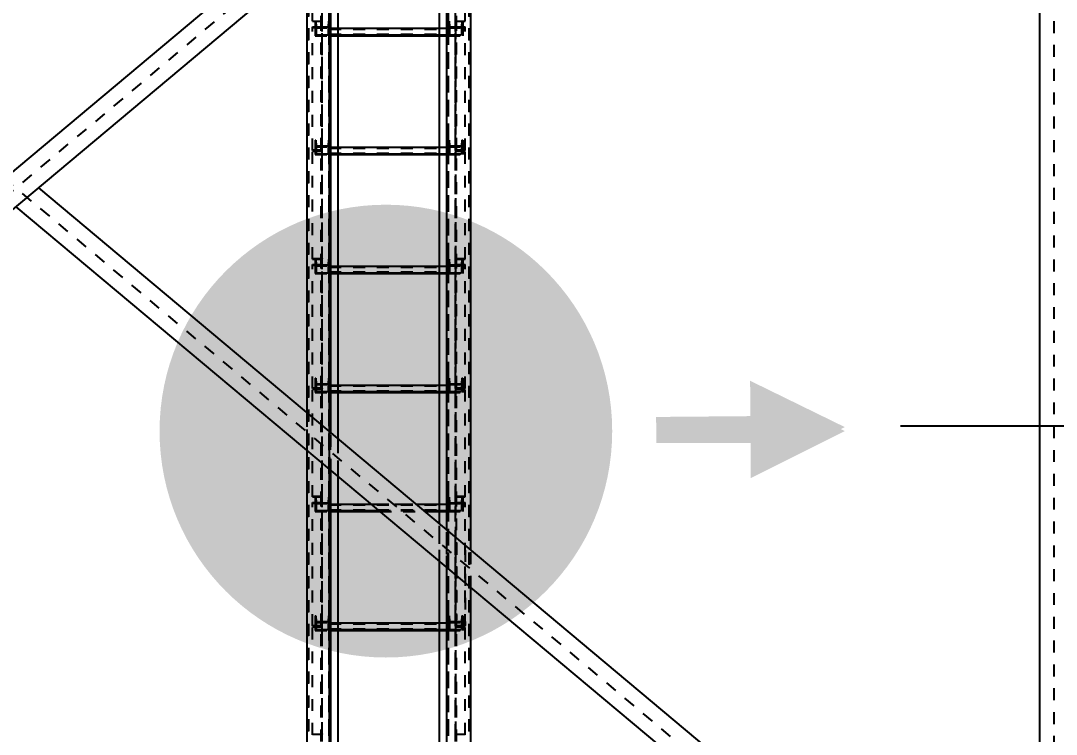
# Model space of a CAD drawing. Header units: millimetres. Extents: x 149919 to 150445, y 136651 to 136866.
# Drawn here: x 150384.87 to 150393.57, y 136778.59 to 136784.58 of the extents above; entities that cross this region are included whole.
import ezdxf

# ---------------------------------------------------------------- set-up
doc = ezdxf.new("R2010")
doc.units = ezdxf.units.MM
doc.header["$LTSCALE"] = 0.25
for name, pattern in [('CENTER', [50.8, 31.75, -6.35, 6.35, -6.35]), ('XKITLINE00', [0]), ('XKITLINE02', [4, 2, -2]), ('XKITLINE03', [6, 3, -1, 1, -1])]:
    doc.linetypes.add(name, pattern=pattern)
doc.layers.add('Parts', color=7, linetype='Continuous')
doc.styles.add('ROMANS', font='romans.shx')
doc.dimstyles.new('MD300', dxfattribs={"dimtxt": 2.5, "dimasz": 2.5, "dimexe": 1, "dimexo": 1, "dimgap": 0.5, "dimtad": 1, "dimdec": 1, "dimlfac": 50, "dimrnd": 0.5, "dimdsep": 46, "dimtxsty": 'ROMANS', "dimcen": 1, "dimclrd": 146, "dimclre": 146, "dimclrt": 30, "dimadec": 1, "dimazin": 2, "dimtfac": 1, "dimtdec": 1, "dimtmove": 0, "dimatfit": 1, "dimfxl": 1, "dimtolj": 1, "dimtzin": 0, "dimlwd": -1, "dimlwe": -1, "dimarcsym": 0})

# ---------------------------------------------------------------- blocks, each defined once
blk = doc.blocks.new('çatıı')
at = {"color": 1, "linetype": 'XKITLINE03'}
for p, q in [((24559, 12460.22), (24559, 14136.58)), ((24670.99, 12460.22), (24670.99, 14136.58)), ((24565, 14100.27), (24565, 12460.27)), ((24665, 12460.27), (24665, 14100.27)), ((24559, 13311.68), (24559, 13415.03)), ((24565, 13408.06), (24565, 13414.67)), ((24565, 13408.76), (24664.97, 13408.76)), ((24664.97, 13414.67), (24664.97, 13408.06)), ((24670.98, 13415.03), (24670.98, 13311.68)), ((24565, 13308.23), (24565, 13314.84)), ((24664.97, 13314.84), (24664.97, 13308.23)), ((24559, 13221.18), (24559, 13311.68)), ((24565, 13308.94), (24664.97, 13308.94)), ((24670.98, 13311.68), (24670.98, 13221.18)), ((24559, 13112.03), (24559, 13215.38)), ((24565, 13208.4), (24565, 13215.02)), ((24565, 13209.11), (24664.97, 13209.11)), ((24664.97, 13215.02), (24664.97, 13208.4)), ((24670.98, 13215.38), (24670.98, 13112.03)), ((24565, 13108.58), (24565, 13115.19)), ((24664.97, 13115.19), (24664.97, 13108.58)), ((24559, 13021.53), (24559, 13112.03)), ((24565, 13109.29), (24664.97, 13109.29)), ((24670.98, 13112.03), (24670.98, 13021.53)), ((24559, 12912.38), (24559, 13015.73)), ((24565, 13008.75), (24565, 13015.36)), ((24565, 13009.46), (24664.97, 13009.46)), ((24664.97, 13015.36), (24664.97, 13008.75)), ((24670.98, 13015.73), (24670.98, 12912.38)), ((24565, 12908.93), (24565, 12915.54)), ((24664.97, 12915.54), (24664.97, 12908.93)), ((24559, 12821.88), (24559, 12912.38)), ((24565, 12909.64), (24664.97, 12909.64)), ((24670.98, 12912.38), (24670.98, 12821.88))]:
    blk.add_line(p, q, dxfattribs=at)
at = {"color": 116, "linetype": 'XKITLINE02', "true_color": 0x136734}
for p, q in [((24547.15, 12464.01), (24547.15, 14108.01)), ((24547.68, 12464.27), (24547.68, 14108.55)), ((24564.91, 12464.27), (24564.92, 14108.55)), ((24565.45, 12464.01), (24565.45, 14108.01)), ((24664.54, 12464.01), (24664.54, 14108.01)), ((24665.07, 12464.27), (24665.07, 14108.55)), ((24682.31, 12464.27), (24682.31, 14108.55)), ((24682.84, 12464.01), (24682.84, 14108.01)), ((24565, 12460.27), (24565, 14101.46)), ((24565.85, 12460.36), (24565.85, 14101.37)), ((24657.5, 12461.41), (24657.5, 14101.41)), ((24664.15, 12460.36), (24664.15, 14101.37)), ((24665, 12460.27), (24665, 14101.46)), ((24663.69, 12512.75), (24663.69, 14066.32)), ((24546.3, 12527.64), (24546.3, 14052.58)), ((24572.5, 12461.41), (24572.5, 14036.38)), ((24551, 13420.22), (24551, 13511.34)), ((24558.2, 13414.69), (24558.2, 13510.72)), ((24559, 13414.69), (24559, 13511.34)), ((24670.98, 13414.69), (24670.98, 13511.34)), ((24671.78, 13414.69), (24671.78, 13510.72)), ((24678.98, 13420.22), (24678.98, 13511.34)), ((24551, 13420.22), (24558.2, 13420.22)), ((24553, 13420.16), (24553, 13413.55)), ((24553, 13420.16), (24553.68, 13420.16)), ((24553, 13420.16), (24553, 13414.67)), ((24553.68, 13420.16), (24553.68, 13413.55)), ((24553.68, 13420.16), (24554.06, 13415.37)), ((24558.2, 13312.23), (24558.2, 13420.5)), ((24558.2, 13420.5), (24559, 13420.5)), ((24559, 13311.68), (24559, 13420.5)), ((24564.32, 13420.16), (24563.93, 13415.37)), ((24564.32, 13420.16), (24564.32, 13413.55)), ((24564.32, 13420.16), (24565, 13420.16)), ((24565, 13420.16), (24565, 13413.55)), ((24565, 13420.16), (24565, 13414.67)), ((24664.97, 13420.16), (24664.97, 13414.67)), ((24664.97, 13420.16), (24665.66, 13420.16)), ((24664.97, 13420.16), (24664.97, 13413.55)), ((24665.66, 13420.16), (24666.04, 13415.37)), ((24665.66, 13420.16), (24665.66, 13413.55)), ((24670.98, 13311.68), (24670.98, 13420.5)), ((24670.98, 13420.5), (24671.78, 13420.5)), ((24671.78, 13312.23), (24671.78, 13420.5)), ((24671.78, 13420.22), (24678.98, 13420.22)), ((24676.3, 13420.16), (24675.91, 13415.37)), ((24676.3, 13420.16), (24676.98, 13420.16)), ((24676.3, 13420.16), (24676.3, 13413.55)), ((24676.98, 13420.16), (24676.98, 13414.67)), ((24676.98, 13420.16), (24676.98, 13413.55)), ((24551, 13311.68), (24551, 13415.58)), ((24551, 13415.58), (24558.2, 13415.58)), ((24551, 13415.03), (24559, 13415.03)), ((24553, 13414.67), (24553, 13408.06)), ((24553, 13414.67), (24565, 13414.67)), ((24553, 13413.55), (24553.68, 13413.55)), ((24553, 13413.55), (24553, 13408.06)), ((24553.68, 13413.55), (24554.06, 13408.75)), ((24554.06, 13415.37), (24554.06, 13408.75)), ((24554.06, 13415.37), (24563.93, 13415.37)), ((24554.06, 13408.75), (24563.93, 13408.75)), ((24558.2, 13414.69), (24559, 13414.69)), ((24563.93, 13415.37), (24563.93, 13408.75)), ((24564.32, 13413.55), (24563.93, 13408.75)), ((24564.32, 13413.55), (24565, 13413.55)), ((24565, 13414.67), (24565, 13408.06)), ((24565, 13408.06), (24565, 13414.25)), ((24565, 13414.25), (24572.5, 13414.25)), ((24565, 13414.21), (24664.97, 13414.21)), ((24565, 13413.59), (24664.97, 13413.59)), ((24565, 13413.55), (24565, 13408.06)), ((24565, 13413.55), (24664.97, 13413.55)), ((24565, 13409.4), (24664.97, 13409.4)), ((24565, 13408.82), (24664.97, 13408.82)), ((24565, 13408.76), (24572.5, 13408.76)), ((24657.5, 13414.25), (24664.97, 13414.25)), ((24657.5, 13408.76), (24664.97, 13408.76)), ((24664.97, 13408.06), (24664.97, 13414.25)), ((24664.97, 13414.67), (24676.98, 13414.67)), ((24664.97, 13414.67), (24664.97, 13408.06)), ((24664.97, 13413.55), (24664.97, 13408.06)), ((24664.97, 13413.55), (24665.66, 13413.55)), ((24665.66, 13413.55), (24666.04, 13408.75)), ((24666.04, 13415.37), (24675.91, 13415.37)), ((24666.04, 13415.37), (24666.04, 13408.75)), ((24666.04, 13408.75), (24675.91, 13408.75)), ((24670.98, 13415.03), (24678.98, 13415.03)), ((24670.98, 13414.69), (24671.78, 13414.69)), ((24671.78, 13415.58), (24678.98, 13415.58)), ((24675.91, 13415.37), (24675.91, 13408.75)), ((24676.3, 13413.55), (24675.91, 13408.75)), ((24676.3, 13413.55), (24676.98, 13413.55)), ((24676.98, 13414.67), (24676.98, 13408.06)), ((24676.98, 13413.55), (24676.98, 13408.06)), ((24678.98, 13311.68), (24678.98, 13415.58)), ((24553, 13408.06), (24565, 13408.06)), ((24565, 13408.06), (24572.5, 13408.06)), ((24657.5, 13408.06), (24664.97, 13408.06)), ((24664.97, 13408.06), (24676.98, 13408.06)), ((24553, 13320.33), (24553, 13313.72)), ((24553, 13320.33), (24553.68, 13320.33)), ((24553, 13320.33), (24553, 13314.84)), ((24553, 13314.84), (24553, 13308.23)), ((24553, 13314.84), (24565, 13314.84)), ((24553, 13313.72), (24553.68, 13313.72)), ((24553, 13313.72), (24553, 13308.23)), ((24553.68, 13320.33), (24553.68, 13313.72)), ((24553.68, 13320.33), (24554.06, 13315.54)), ((24553.68, 13313.72), (24554.06, 13308.93)), ((24554.06, 13315.54), (24554.06, 13308.93)), ((24554.06, 13315.54), (24563.93, 13315.54)), ((24558.2, 13317.15), (24559, 13317.15)), ((24564.32, 13320.33), (24563.93, 13315.54)), ((24563.93, 13315.54), (24563.93, 13308.93)), ((24564.32, 13313.72), (24563.93, 13308.93)), ((24564.32, 13320.33), (24564.32, 13313.72)), ((24564.32, 13320.33), (24565, 13320.33)), ((24564.32, 13313.72), (24565, 13313.72)), ((24565, 13313.72), (24565, 13320.33)), ((24565, 13320.33), (24565, 13314.84)), ((24565, 13314.84), (24565, 13308.23)), ((24565, 13308.23), (24565, 13314.43)), ((24565, 13314.43), (24572.5, 13314.43)), ((24565, 13314.39), (24664.97, 13314.39)), ((24565, 13313.76), (24664.97, 13313.76)), ((24565, 13313.72), (24565, 13308.23)), ((24565, 13313.72), (24664.97, 13313.72)), ((24657.5, 13314.43), (24664.97, 13314.43)), ((24664.97, 13320.33), (24664.97, 13314.84)), ((24664.97, 13320.33), (24665.66, 13320.33)), ((24664.97, 13320.33), (24664.97, 13313.72)), ((24664.97, 13314.84), (24676.98, 13314.84)), ((24664.97, 13314.84), (24664.97, 13308.23)), ((24664.97, 13308.23), (24664.97, 13314.43)), ((24664.97, 13313.72), (24664.97, 13308.23)), ((24664.97, 13313.72), (24665.66, 13313.72)), ((24665.66, 13320.33), (24666.04, 13315.54)), ((24665.66, 13320.33), (24665.66, 13313.72)), ((24665.66, 13313.72), (24666.04, 13308.93)), ((24666.04, 13315.54), (24675.91, 13315.54)), ((24666.04, 13315.54), (24666.04, 13308.93)), ((24670.98, 13317.15), (24671.78, 13317.15)), ((24676.3, 13320.33), (24675.91, 13315.54)), ((24675.91, 13315.54), (24675.91, 13308.93)), ((24676.3, 13313.72), (24675.91, 13308.93)), ((24676.3, 13320.33), (24676.98, 13320.33)), ((24676.3, 13320.33), (24676.3, 13313.72)), ((24676.3, 13313.72), (24676.98, 13313.72)), ((24676.98, 13320.33), (24676.98, 13314.84)), ((24676.98, 13320.33), (24676.98, 13313.72)), ((24676.98, 13314.84), (24676.98, 13308.23)), ((24676.98, 13313.72), (24676.98, 13308.23)), ((24551, 13312.23), (24558.2, 13312.23)), ((24551, 13220.57), (24551, 13311.68)), ((24551, 13311.68), (24559, 13311.68)), ((24551, 13311.68), (24559, 13311.68)), ((24551, 13311.07), (24558.2, 13311.07)), ((24553, 13308.23), (24565, 13308.23)), ((24554.06, 13308.93), (24563.93, 13308.93)), ((24558.2, 13215.04), (24558.2, 13311.07)), ((24558.2, 13305.55), (24559, 13305.55)), ((24559, 13215.04), (24559, 13311.68)), ((24565, 13309.57), (24664.97, 13309.57)), ((24565, 13308.99), (24664.97, 13308.99)), ((24565, 13308.94), (24572.5, 13308.94)), ((24565, 13308.23), (24572.5, 13308.23)), ((24657.5, 13308.94), (24664.97, 13308.94)), ((24657.5, 13308.23), (24664.97, 13308.23)), ((24664.97, 13308.23), (24676.98, 13308.23)), ((24666.04, 13308.93), (24675.91, 13308.93)), ((24670.98, 13215.04), (24670.98, 13311.68)), ((24670.98, 13311.68), (24678.98, 13311.68)), ((24670.98, 13311.68), (24678.98, 13311.68)), ((24670.98, 13305.55), (24671.78, 13305.55)), ((24671.78, 13312.23), (24678.98, 13312.23)), ((24671.78, 13215.04), (24671.78, 13311.07)), ((24671.78, 13311.07), (24678.98, 13311.07)), ((24678.98, 13220.57), (24678.98, 13311.68)), ((24551, 13221.18), (24559, 13221.18)), ((24551, 13220.57), (24558.2, 13220.57)), ((24553, 13220.51), (24553, 13213.89)), ((24553, 13220.51), (24553.68, 13220.51)), ((24553, 13220.51), (24553, 13215.02)), ((24553.68, 13220.51), (24553.68, 13213.89)), ((24553.68, 13220.51), (24554.06, 13215.71)), ((24558.2, 13112.58), (24558.2, 13220.85)), ((24558.2, 13220.85), (24559, 13220.85)), ((24559, 13112.03), (24559, 13220.85)), ((24564.32, 13220.51), (24563.93, 13215.71)), ((24564.32, 13220.51), (24564.32, 13213.89)), ((24564.32, 13220.51), (24565, 13220.51)), ((24565, 13220.51), (24565, 13213.89)), ((24565, 13220.51), (24565, 13215.02)), ((24664.97, 13220.51), (24664.97, 13215.02)), ((24664.97, 13220.51), (24665.66, 13220.51)), ((24664.97, 13220.51), (24664.97, 13213.89)), ((24665.66, 13220.51), (24666.04, 13215.71)), ((24665.66, 13220.51), (24665.66, 13213.89)), ((24670.98, 13221.18), (24678.98, 13221.18)), ((24670.98, 13112.03), (24670.98, 13220.85)), ((24670.98, 13220.85), (24671.78, 13220.85)), ((24671.78, 13112.58), (24671.78, 13220.85)), ((24671.78, 13220.57), (24678.98, 13220.57)), ((24676.3, 13220.51), (24675.91, 13215.71)), ((24676.3, 13220.51), (24676.98, 13220.51)), ((24676.3, 13220.51), (24676.3, 13213.89)), ((24676.98, 13220.51), (24676.98, 13215.02)), ((24676.98, 13220.51), (24676.98, 13213.89)), ((24551, 13112.03), (24551, 13215.92)), ((24551, 13215.92), (24558.2, 13215.92)), ((24551, 13215.38), (24559, 13215.38)), ((24553, 13215.02), (24553, 13208.4)), ((24553, 13215.02), (24565, 13215.02)), ((24553, 13213.89), (24553.68, 13213.89)), ((24553, 13213.89), (24553, 13208.4)), ((24553.68, 13213.89), (24554.06, 13209.1)), ((24554.06, 13215.71), (24554.06, 13209.1)), ((24554.06, 13215.71), (24563.93, 13215.71)), ((24554.06, 13209.1), (24563.93, 13209.1)), ((24558.2, 13215.04), (24559, 13215.04)), ((24563.93, 13215.71), (24563.93, 13209.1)), ((24564.32, 13213.89), (24563.93, 13209.1)), ((24564.32, 13213.89), (24565, 13213.89)), ((24565, 13215.02), (24565, 13208.4)), ((24565, 13208.4), (24565, 13214.6)), ((24565, 13214.6), (24572.5, 13214.6)), ((24565, 13214.56), (24664.97, 13214.56)), ((24565, 13213.93), (24664.97, 13213.93)), ((24565, 13213.89), (24565, 13208.4)), ((24565, 13213.89), (24664.97, 13213.89)), ((24565, 13209.75), (24664.97, 13209.75)), ((24565, 13209.17), (24664.97, 13209.17)), ((24565, 13209.11), (24572.5, 13209.11)), ((24657.5, 13214.6), (24664.97, 13214.6)), ((24657.5, 13209.11), (24664.97, 13209.11)), ((24664.97, 13208.4), (24664.97, 13214.6)), ((24664.97, 13215.02), (24676.98, 13215.02)), ((24664.97, 13215.02), (24664.97, 13208.4)), ((24664.97, 13213.89), (24664.97, 13208.4)), ((24664.97, 13213.89), (24665.66, 13213.89)), ((24665.66, 13213.89), (24666.04, 13209.1)), ((24666.04, 13215.71), (24675.91, 13215.71)), ((24666.04, 13215.71), (24666.04, 13209.1)), ((24666.04, 13209.1), (24675.91, 13209.1)), ((24670.98, 13215.38), (24678.98, 13215.38)), ((24670.98, 13215.04), (24671.78, 13215.04)), ((24671.78, 13215.92), (24678.98, 13215.92)), ((24675.91, 13215.71), (24675.91, 13209.1)), ((24676.3, 13213.89), (24675.91, 13209.1)), ((24676.3, 13213.89), (24676.98, 13213.89)), ((24676.98, 13215.02), (24676.98, 13208.4)), ((24676.98, 13213.89), (24676.98, 13208.4)), ((24678.98, 13112.03), (24678.98, 13215.92)), ((24553, 13208.4), (24565, 13208.4)), ((24565, 13208.4), (24572.5, 13208.4)), ((24657.5, 13208.4), (24664.97, 13208.4)), ((24664.97, 13208.4), (24676.98, 13208.4)), ((24553, 13120.68), (24553, 13114.07)), ((24553, 13120.68), (24553.68, 13120.68)), ((24553, 13120.68), (24553, 13115.19)), ((24553, 13115.19), (24553, 13108.58)), ((24553, 13115.19), (24565, 13115.19)), ((24553, 13114.07), (24553.68, 13114.07)), ((24553, 13114.07), (24553, 13108.58)), ((24553.68, 13120.68), (24553.68, 13114.07)), ((24553.68, 13120.68), (24554.06, 13115.89)), ((24553.68, 13114.07), (24554.06, 13109.28)), ((24554.06, 13115.89), (24554.06, 13109.28)), ((24554.06, 13115.89), (24563.93, 13115.89)), ((24558.2, 13117.5), (24559, 13117.5)), ((24564.32, 13120.68), (24563.93, 13115.89)), ((24563.93, 13115.89), (24563.93, 13109.28)), ((24564.32, 13114.07), (24563.93, 13109.28)), ((24564.32, 13120.68), (24564.32, 13114.07)), ((24564.32, 13120.68), (24565, 13120.68)), ((24564.32, 13114.07), (24565, 13114.07)), ((24565, 13120.68), (24565, 13114.07)), ((24565, 13120.68), (24565, 13115.19)), ((24565, 13115.19), (24565, 13108.58)), ((24565, 13108.58), (24565, 13114.78)), ((24565, 13114.78), (24572.5, 13114.78)), ((24565, 13114.74), (24664.97, 13114.74)), ((24565, 13114.11), (24664.97, 13114.11)), ((24565, 13114.07), (24664.97, 13114.07)), ((24565, 13114.07), (24565, 13108.58)), ((24657.5, 13114.78), (24664.97, 13114.78)), ((24664.97, 13120.68), (24664.97, 13115.19)), ((24664.97, 13120.68), (24665.66, 13120.68)), ((24664.97, 13120.68), (24664.97, 13114.07)), ((24664.97, 13115.19), (24676.98, 13115.19)), ((24664.97, 13115.19), (24664.97, 13108.58)), ((24664.97, 13108.58), (24664.97, 13114.78)), ((24664.97, 13114.07), (24664.97, 13108.58)), ((24664.97, 13114.07), (24665.66, 13114.07)), ((24665.66, 13120.68), (24666.04, 13115.89)), ((24665.66, 13120.68), (24665.66, 13114.07)), ((24665.66, 13114.07), (24666.04, 13109.28)), ((24666.04, 13115.89), (24675.91, 13115.89)), ((24666.04, 13115.89), (24666.04, 13109.28)), ((24670.98, 13117.5), (24671.78, 13117.5)), ((24676.3, 13120.68), (24675.91, 13115.89)), ((24675.91, 13115.89), (24675.91, 13109.28)), ((24676.3, 13114.07), (24675.91, 13109.28)), ((24676.3, 13120.68), (24676.98, 13120.68)), ((24676.3, 13120.68), (24676.3, 13114.07)), ((24676.3, 13114.07), (24676.98, 13114.07)), ((24676.98, 13120.68), (24676.98, 13115.19)), ((24676.98, 13120.68), (24676.98, 13114.07)), ((24676.98, 13115.19), (24676.98, 13108.58)), ((24676.98, 13114.07), (24676.98, 13108.58)), ((24551, 13112.58), (24558.2, 13112.58)), ((24551, 13020.91), (24551, 13112.03)), ((24551, 13112.03), (24559, 13112.03)), ((24551, 13112.03), (24559, 13112.03)), ((24551, 13111.42), (24558.2, 13111.42)), ((24553, 13108.58), (24565, 13108.58)), ((24554.06, 13109.28), (24563.93, 13109.28)), ((24558.2, 13015.39), (24558.2, 13111.42)), ((24558.2, 13105.89), (24559, 13105.89)), ((24559, 13015.39), (24559, 13112.03)), ((24565, 13109.92), (24664.97, 13109.92)), ((24565, 13109.34), (24664.97, 13109.34)), ((24565, 13109.29), (24572.5, 13109.29)), ((24565, 13108.58), (24572.5, 13108.58)), ((24657.5, 13109.29), (24664.97, 13109.29)), ((24657.5, 13108.58), (24664.97, 13108.58)), ((24664.97, 13108.58), (24676.98, 13108.58)), ((24666.04, 13109.28), (24675.91, 13109.28)), ((24670.98, 13112.03), (24678.98, 13112.03)), ((24670.98, 13015.39), (24670.98, 13112.03)), ((24670.98, 13112.03), (24678.98, 13112.03)), ((24670.98, 13105.89), (24671.78, 13105.89)), ((24671.78, 13112.58), (24678.98, 13112.58)), ((24671.78, 13015.39), (24671.78, 13111.42)), ((24671.78, 13111.42), (24678.98, 13111.42)), ((24678.98, 13020.91), (24678.98, 13112.03)), ((24546.3, 13059.66), (24546.3, 13091.44)), ((24566.3, 13042.91), (24566.3, 13074.69)), ((24572.5, 13037.72), (24572.5, 13069.5)), ((24551, 13021.53), (24559, 13021.53)), ((24551, 13020.91), (24558.2, 13020.91)), ((24553, 13020.85), (24553, 13014.24)), ((24553, 13020.85), (24553.68, 13020.85)), ((24553, 13020.85), (24553, 13015.36)), ((24553.68, 13020.85), (24553.68, 13014.24)), ((24553.68, 13020.85), (24554.06, 13016.06)), ((24558.2, 12912.93), (24558.2, 13021.2)), ((24558.2, 13021.2), (24559, 13021.2)), ((24559, 12912.38), (24559, 13021.2)), ((24564.32, 13020.85), (24563.93, 13016.06)), ((24564.32, 13020.85), (24564.32, 13014.24)), ((24564.32, 13020.85), (24565, 13020.85)), ((24565, 13020.85), (24565, 13014.24)), ((24565, 13020.85), (24565, 13015.36)), ((24664.97, 13020.85), (24664.97, 13015.36)), ((24664.97, 13020.85), (24665.66, 13020.85)), ((24664.97, 13020.85), (24664.97, 13014.24)), ((24665.66, 13020.85), (24666.04, 13016.06)), ((24665.66, 13020.85), (24665.66, 13014.24)), ((24670.98, 13021.53), (24678.98, 13021.53)), ((24670.98, 12983.02), (24670.98, 13021.2)), ((24670.98, 13021.2), (24671.78, 13021.2)), ((24671.78, 12912.93), (24671.78, 13021.2)), ((24671.78, 13020.91), (24678.98, 13020.91)), ((24676.3, 13020.85), (24675.91, 13016.06)), ((24676.3, 13020.85), (24676.98, 13020.85)), ((24676.3, 13020.85), (24676.3, 13014.24)), ((24676.98, 13020.85), (24676.98, 13015.36)), ((24676.98, 13020.85), (24676.98, 13014.24)), ((24551, 12912.38), (24551, 13016.27)), ((24551, 13016.27), (24558.2, 13016.27)), ((24551, 13015.73), (24559, 13015.73)), ((24553, 13015.36), (24553, 13008.75)), ((24553, 13015.36), (24565, 13015.36)), ((24553, 13014.24), (24553.68, 13014.24)), ((24553, 13014.24), (24553, 13008.75)), ((24553, 13008.75), (24565, 13008.75)), ((24553.68, 13014.24), (24554.06, 13009.45)), ((24554.06, 13016.06), (24554.06, 13009.45)), ((24554.06, 13016.06), (24563.93, 13016.06)), ((24554.06, 13009.45), (24563.93, 13009.45)), ((24558.2, 13015.39), (24559, 13015.39)), ((24563.93, 13016.06), (24563.93, 13009.45)), ((24564.32, 13014.24), (24563.93, 13009.45)), ((24564.32, 13014.24), (24565, 13014.24)), ((24565, 13015.36), (24565, 13008.75)), ((24565, 13008.75), (24565, 13014.95)), ((24565, 13014.95), (24572.5, 13014.95)), ((24565, 13014.91), (24664.97, 13014.91)), ((24565, 13014.28), (24664.97, 13014.28)), ((24565, 13014.24), (24565, 13008.75)), ((24565, 13014.24), (24664.97, 13014.24)), ((24565, 13010.1), (24664.97, 13010.1)), ((24565, 13009.51), (24664.97, 13009.51)), ((24565, 13009.46), (24572.5, 13009.46)), ((24565, 13008.75), (24572.5, 13008.75)), ((24599.69, 13014.95), (24637.64, 13014.95)), ((24606.25, 13009.46), (24644.2, 13009.46)), ((24607.09, 13008.75), (24645.04, 13008.75)), ((24657.5, 13014.95), (24664.97, 13014.95)), ((24657.5, 13009.46), (24664.97, 13009.46)), ((24657.5, 13008.75), (24664.97, 13008.75)), ((24664.97, 13008.75), (24664.97, 13014.95)), ((24664.97, 13015.36), (24676.98, 13015.36)), ((24664.97, 13015.36), (24664.97, 13008.75)), ((24664.97, 13014.24), (24664.97, 13008.75)), ((24664.97, 13014.24), (24665.66, 13014.24)), ((24664.97, 13008.75), (24676.98, 13008.75)), ((24665.66, 13014.24), (24666.04, 13009.45)), ((24666.04, 13016.06), (24675.91, 13016.06)), ((24666.04, 13016.06), (24666.04, 13009.45)), ((24666.04, 13009.45), (24675.91, 13009.45)), ((24670.98, 13015.73), (24678.98, 13015.73)), ((24670.98, 13015.39), (24671.78, 13015.39)), ((24671.78, 13016.27), (24678.98, 13016.27)), ((24675.91, 13016.06), (24675.91, 13009.45)), ((24676.3, 13014.24), (24675.91, 13009.45)), ((24676.3, 13014.24), (24676.98, 13014.24)), ((24676.98, 13015.36), (24676.98, 13008.75)), ((24676.98, 13014.24), (24676.98, 13008.75)), ((24678.98, 12912.38), (24678.98, 13016.27)), ((24657.5, 12966.55), (24657.5, 12998.33)), ((24663.69, 12961.36), (24663.69, 12993.14)), ((24670.98, 12912.38), (24670.98, 12983.02)), ((24671.78, 12982.35), (24671.78, 12917.85)), ((24678.98, 12976.32), (24678.98, 12912.93)), ((24683.69, 12944.61), (24683.69, 12976.39)), ((24553, 12921.03), (24553, 12914.42)), ((24553, 12921.03), (24553.68, 12921.03)), ((24553, 12921.03), (24553, 12915.54)), ((24553, 12915.54), (24553, 12908.93)), ((24553, 12915.54), (24565, 12915.54)), ((24553, 12914.42), (24553.68, 12914.42)), ((24553, 12914.42), (24553, 12908.93)), ((24553.68, 12921.03), (24553.68, 12914.42)), ((24553.68, 12921.03), (24554.06, 12916.24)), ((24553.68, 12914.42), (24554.06, 12909.63)), ((24554.06, 12916.24), (24554.06, 12909.63)), ((24554.06, 12916.24), (24563.93, 12916.24)), ((24558.2, 12917.85), (24559, 12917.85)), ((24564.32, 12921.03), (24563.93, 12916.24)), ((24563.93, 12916.24), (24563.93, 12909.63)), ((24564.32, 12914.42), (24563.93, 12909.63)), ((24564.32, 12921.03), (24564.32, 12914.42)), ((24564.32, 12921.03), (24565, 12921.03)), ((24564.32, 12914.42), (24565, 12914.42)), ((24565, 12921.03), (24565, 12914.42)), ((24565, 12921.03), (24565, 12915.54)), ((24565, 12915.54), (24565, 12908.93)), ((24565, 12908.93), (24565, 12915.13)), ((24565, 12915.13), (24572.5, 12915.13)), ((24565, 12915.09), (24664.97, 12915.09)), ((24565, 12914.46), (24664.97, 12914.46)), ((24565, 12914.42), (24664.97, 12914.42)), ((24565, 12914.42), (24565, 12908.93)), ((24657.5, 12915.13), (24664.97, 12915.13)), ((24664.97, 12921.03), (24664.97, 12915.54)), ((24664.97, 12921.03), (24665.66, 12921.03)), ((24664.97, 12921.03), (24664.97, 12914.42)), ((24664.97, 12915.54), (24676.98, 12915.54)), ((24664.97, 12915.54), (24664.97, 12908.93)), ((24664.97, 12908.93), (24664.97, 12915.13)), ((24664.97, 12914.42), (24664.97, 12908.93)), ((24664.97, 12914.42), (24665.66, 12914.42)), ((24665.66, 12921.03), (24666.04, 12916.24)), ((24665.66, 12921.03), (24665.66, 12914.42)), ((24665.66, 12914.42), (24666.04, 12909.63)), ((24666.04, 12916.24), (24675.91, 12916.24)), ((24666.04, 12916.24), (24666.04, 12909.63)), ((24670.98, 12917.85), (24671.78, 12917.85)), ((24676.3, 12921.03), (24675.91, 12916.24)), ((24675.91, 12916.24), (24675.91, 12909.63)), ((24676.3, 12914.42), (24675.91, 12909.63)), ((24676.3, 12921.03), (24676.98, 12921.03)), ((24676.3, 12921.03), (24676.3, 12914.42)), ((24676.3, 12914.42), (24676.98, 12914.42)), ((24676.98, 12921.03), (24676.98, 12915.54)), ((24676.98, 12921.03), (24676.98, 12914.42)), ((24676.98, 12915.54), (24676.98, 12908.93)), ((24676.98, 12914.42), (24676.98, 12908.93)), ((24551, 12912.93), (24558.2, 12912.93)), ((24551, 12821.26), (24551, 12912.38)), ((24551, 12912.38), (24559, 12912.38)), ((24551, 12912.38), (24559, 12912.38)), ((24551, 12911.77), (24558.2, 12911.77)), ((24553, 12908.93), (24565, 12908.93)), ((24554.06, 12909.63), (24563.93, 12909.63)), ((24558.2, 12815.74), (24558.2, 12911.77)), ((24558.2, 12906.24), (24559, 12906.24)), ((24559, 12815.74), (24559, 12912.38)), ((24565, 12910.27), (24664.97, 12910.27)), ((24565, 12909.69), (24664.97, 12909.69)), ((24565, 12909.64), (24572.5, 12909.64)), ((24565, 12908.93), (24572.5, 12908.93)), ((24657.5, 12909.64), (24664.97, 12909.64)), ((24657.5, 12908.93), (24664.97, 12908.93)), ((24664.97, 12908.93), (24676.98, 12908.93)), ((24666.04, 12909.63), (24675.91, 12909.63)), ((24670.98, 12815.74), (24670.98, 12912.38)), ((24670.98, 12912.38), (24678.98, 12912.38)), ((24670.98, 12912.38), (24678.98, 12912.38)), ((24670.98, 12906.24), (24671.78, 12906.24)), ((24671.78, 12912.93), (24678.98, 12912.93)), ((24671.78, 12815.74), (24671.78, 12911.77)), ((24671.78, 12911.77), (24678.98, 12911.77)), ((24678.98, 12821.26), (24678.98, 12912.38)), ((24551, 12821.88), (24559, 12821.88)), ((24670.98, 12821.88), (24678.98, 12821.88))]:
    blk.add_line(p, q, dxfattribs=at)
at = {"color": 8, "linetype": 'CENTER'}
for p, q in [((25173.61, 14010.27), (23430, 12550.27)), ((25173.61, 12550.27), (23430, 14010.27)), ((25173.61, 12550.27), (25173.61, 14010.27))]:
    blk.add_line(p, q, dxfattribs=at)
at = {"color": 8, "linetype": 'XKITLINE00'}
for p, q in [((23506.2, 12629.97), (25130.41, 13989.99)), ((23506.2, 12598.19), (25161.6, 13984.33)), ((25161.43, 13984.18), (25161.43, 12576.36)), ((24320.78, 13280.27), (25162.16, 12575.75)), ((24301.8, 13264.39), (25130.39, 12570.57))]:
    blk.add_line(p, q, dxfattribs=at)
at = {"color": 7, "linetype": 'XKITLINE00'}
for p, q in [((24683.69, 12976.39), (24683.69, 13584.15)), ((24663.69, 12993.14), (24663.69, 13567.41)), ((24657.5, 12998.33), (24657.5, 13562.22)), ((24572.5, 13069.5), (24572.5, 13491.05)), ((24566.3, 13074.69), (24566.3, 13485.86)), ((24546.3, 13091.44), (24546.3, 13469.11)), ((24572.5, 13414.25), (24657.5, 13414.25)), ((24572.5, 13408.76), (24657.5, 13408.76)), ((24572.5, 13408.06), (24657.5, 13408.06)), ((24572.5, 13314.43), (24657.5, 13314.43)), ((24572.5, 13308.94), (24657.5, 13308.94)), ((24572.5, 13308.23), (24657.5, 13308.23)), ((24572.5, 13214.6), (24657.5, 13214.6)), ((24572.5, 13209.11), (24657.5, 13209.11)), ((24572.5, 13208.4), (24657.5, 13208.4)), ((24572.5, 13114.78), (24657.5, 13114.78)), ((24572.5, 13109.29), (24657.5, 13109.29)), ((24572.5, 13108.58), (24657.5, 13108.58)), ((24546.3, 12570.57), (24546.3, 13059.66)), ((24566.3, 12570.57), (24566.3, 13042.91)), ((24572.5, 12570.57), (24572.5, 13037.72)), ((24572.5, 13014.95), (24599.69, 13014.95)), ((24572.5, 13009.46), (24606.25, 13009.46)), ((24572.5, 13008.75), (24607.09, 13008.75)), ((24637.64, 13014.95), (24657.5, 13014.95)), ((24644.2, 13009.46), (24657.5, 13009.46)), ((24645.04, 13008.75), (24657.5, 13008.75)), ((24657.5, 12570.57), (24657.5, 12966.55)), ((24663.69, 12570.57), (24663.69, 12961.36)), ((24683.69, 12570.57), (24683.69, 12944.61)), ((24572.5, 12915.13), (24657.5, 12915.13)), ((24572.5, 12909.64), (24657.5, 12909.64)), ((24572.5, 12908.93), (24657.5, 12908.93))]:
    blk.add_line(p, q, dxfattribs=at)
at = {"color": 1, "linetype": 'XKITLINE00'}
for centre in [(24559, 13415.03), (24565, 13414.67), (24565, 13408.76), (24664.97, 13408.76), (24664.97, 13414.67), (24670.98, 13415.03), (24565, 13408.06), (24664.97, 13408.06), (24565, 13314.84), (24664.97, 13314.84), (24559, 13311.68), (24559, 13311.68), (24565, 13308.94), (24565, 13308.23), (24664.97, 13308.94), (24664.97, 13308.23), (24670.98, 13311.68), (24670.98, 13311.68), (24559, 13221.18), (24670.98, 13221.18), (24559, 13215.38), (24565, 13215.02), (24565, 13209.11), (24664.97, 13209.11), (24664.97, 13215.02), (24670.98, 13215.38), (24565, 13208.4), (24664.97, 13208.4), (24565, 13115.19), (24664.97, 13115.19), (24559, 13112.03), (24559, 13112.03), (24565, 13109.29), (24565, 13108.58), (24664.97, 13109.29), (24664.97, 13108.58), (24670.98, 13112.03), (24670.98, 13112.03), (24559, 13021.53), (24670.98, 13021.53), (24559, 13015.73), (24565, 13015.36), (24565, 13009.46), (24565, 13008.75), (24664.97, 13009.46), (24664.97, 13015.36), (24664.97, 13008.75), (24670.98, 13015.73), (24565, 12915.54), (24664.97, 12915.54), (24559, 12912.38), (24559, 12912.38), (24565, 12909.64), (24565, 12908.93), (24664.97, 12909.64), (24664.97, 12908.93), (24670.98, 12912.38), (24670.98, 12912.38), (24559, 12821.88), (24670.98, 12821.88)]:
    blk.add_circle(centre, 0.05, dxfattribs=at)
blk = doc.blocks.new('ANTENNA')
at = {"layer": 'Parts'}
h = blk.add_hatch(color=254, dxfattribs=at)
edge = h.paths.add_edge_path(flags=0)
edge.add_arc((162206.85, 135646.49), 190.04, 0, 360)
h = blk.add_hatch(color=254, dxfattribs=at)
edge = h.paths.add_edge_path(flags=0)
edge.add_arc((162206.85, 135646.49), 190.04, 0, 360)
at = {"layer": 'Parts', "true_color": 0xf26722}
h = blk.add_hatch(color=30, dxfattribs=at)
edge = h.paths.add_edge_path(flags=0)
edge.add_arc((162206.85, 135646.49), 190.04, 0, 360)
at = {"layer": 'Parts'}
h = blk.add_hatch(color=256, dxfattribs=at)
edge = h.paths.add_edge_path(flags=0)
edge.add_line((162206.85, 135646.49), (162333.77, 135773.41))
edge.add_arc((162206.85, 135646.49), 179.49, 45, 135)
edge.add_line((162079.94, 135773.41), (162206.85, 135646.49))
edge.add_line((162206.85, 135646.49), (162079.94, 135519.58))
edge.add_arc((162206.85, 135646.49), 179.49, 225, 315)
edge.add_line((162333.77, 135519.58), (162206.85, 135646.49))
h = blk.add_hatch(color=256, dxfattribs=at)
edge = h.paths.add_edge_path(flags=0)
edge.add_line((162206.85, 135646.49), (162333.77, 135773.41))
edge.add_arc((162206.85, 135646.49), 179.49, 45, 135)
edge.add_line((162079.94, 135773.41), (162206.85, 135646.49))
edge.add_line((162206.85, 135646.49), (162079.94, 135519.58))
edge.add_arc((162206.85, 135646.49), 179.49, 225, 315)
edge.add_line((162333.77, 135519.58), (162206.85, 135646.49))
h = blk.add_hatch(color=256, dxfattribs=at)
edge = h.paths.add_edge_path(flags=0)
edge.add_line((162206.85, 135646.49), (162333.77, 135773.41))
edge.add_arc((162206.85, 135646.49), 179.49, 45, 135)
edge.add_line((162079.94, 135773.41), (162206.85, 135646.49))
edge.add_line((162206.85, 135646.49), (162079.94, 135519.58))
edge.add_arc((162206.85, 135646.49), 179.49, 225, 315)
edge.add_line((162333.77, 135519.58), (162206.85, 135646.49))
for points in [[(162513.03, 135649.17), (162512.69, 135688.76), (162592.21, 135649.86), (162513.38, 135609.58)], [(162513.03, 135649.17), (162512.69, 135688.76), (162592.21, 135649.86), (162513.38, 135609.58)], [(162513.04, 135646.49), (162513.04, 135686.09), (162592.22, 135646.49), (162513.04, 135606.9)], [(162433.76, 135658.37), (162512.95, 135659.06), (162513.12, 135639.27), (162433.94, 135638.58)], [(162433.76, 135658.37), (162512.95, 135659.06), (162513.12, 135639.27), (162433.94, 135638.58)], [(162433.85, 135656.39), (162513.04, 135656.39), (162513.04, 135636.6), (162433.85, 135636.6)]]:
    blk.add_hatch(color=256, dxfattribs=at).paths.add_polyline_path(points, flags=0)
blk = doc.blocks.new('*D11')
at = {"color": 146, "transparency": 16777216}
for p, q in [((150392.2596, 136815.1776), (150399.081, 136815.1776)), ((150398.081, 136812.6776), (150398.081, 136783.6776)), ((150392.2596, 136781.1776), (150399.081, 136781.1776))]:
    blk.add_line(p, q, dxfattribs=at)
for points in [[(150397.6644, 136812.6776), (150398.4977, 136812.6776), (150398.081, 136815.1776)], [(150397.6644, 136783.6776), (150398.4977, 136783.6776), (150398.081, 136781.1776)]]:
    blk.add_solid(points, dxfattribs=at)
at = {"layer": 'DEFPOINTS', "color": 0, "transparency": 16777216}
for p in [(150391.2596, 136815.1776), (150391.2596, 136781.1776), (150398.081, 136781.1776)]:
    blk.add_point(p, dxfattribs=at)
at = {"color": 1, "transparency": 16777216, "insert": (150396.331, 136798.1776), "char_height": 2.5, "attachment_point": 5, "rotation": 90, "style": 'ROMANS'}
blk.add_mtext('\\A1;34', dxfattribs=at)
blk = doc.blocks.new('*D12')
at = {"color": 146, "transparency": 16777216}
for p, q in [((150392.2596, 136781.1776), (150399.081, 136781.1776)), ((150398.081, 136778.6776), (150398.081, 136738.6776)), ((150392.2596, 136736.1776), (150399.081, 136736.1776))]:
    blk.add_line(p, q, dxfattribs=at)
for points in [[(150397.6644, 136778.6776), (150398.4977, 136778.6776), (150398.081, 136781.1776)], [(150397.6644, 136738.6776), (150398.4977, 136738.6776), (150398.081, 136736.1776)]]:
    blk.add_solid(points, dxfattribs=at)
at = {"layer": 'DEFPOINTS', "color": 0, "transparency": 16777216}
for p in [(150391.2596, 136781.1776), (150391.2596, 136736.1776), (150398.081, 136736.1776)]:
    blk.add_point(p, dxfattribs=at)
at = {"color": 1, "transparency": 16777216, "insert": (150396.331, 136758.6776), "char_height": 2.5, "attachment_point": 5, "rotation": 90, "style": 'ROMANS'}
blk.add_mtext('\\A1;45', dxfattribs=at)

msp = doc.modelspace()

# ---------------------------------------------------------------- block references
at = {"xscale": 0.009999943142843078, "yscale": 0.009999943142843078, "zscale": 0.009999943142843078}
for name, p in [('çatıı', (150141.8141, 136650.3731)), ('ANTENNA', (148765.8783, 135424.6768))]:
    msp.add_blockref(name, p, dxfattribs=at)

# ---------------------------------------------------------------- dimensions: what is measured, and where the dimension line sits
for p1, p2, picture, middle in [((150391.2596, 136815.1776), (150391.2596, 136781.1776), '*D11', (150396.331, 136798.1776)), ((150391.2596, 136781.1776), (150391.2596, 136736.1776), '*D12', (150396.331, 136758.6776))]:
    dim = msp.add_aligned_dim(p1=p1, p2=p2, distance=6.8214, dimstyle='MD300', override={"dimdec": 2, "dimlfac": 1, "dimrnd": 0.05, "dimclrt": 1})
    dim.commit()
    dim.dimension.update_dxf_attribs({"geometry": picture, "text_midpoint": middle})

doc.saveas('drawing.dxf')
